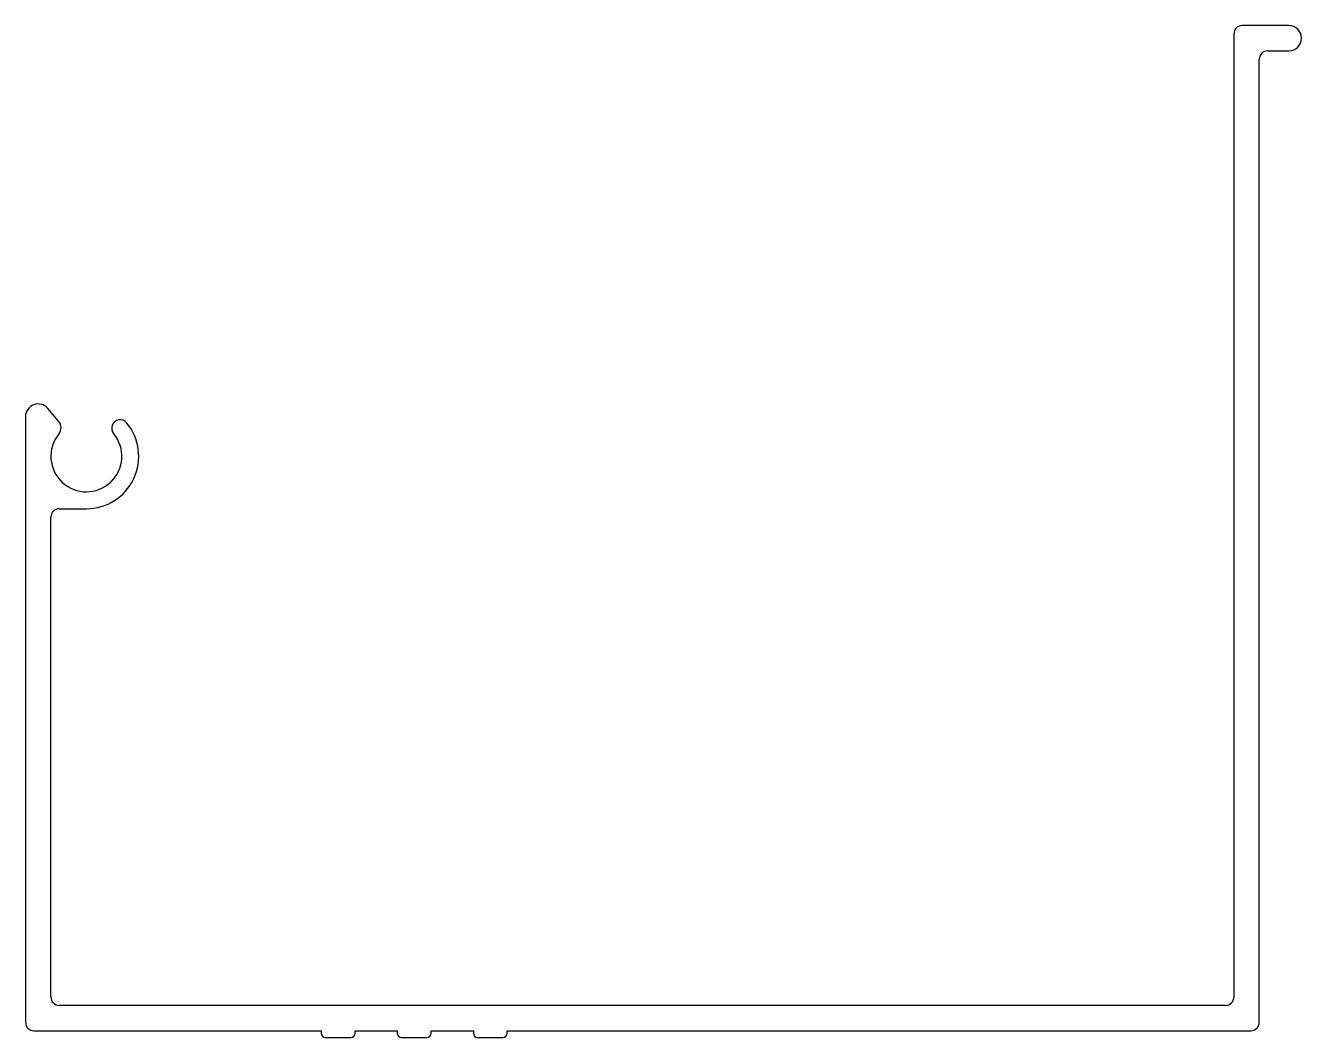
# Model space of a CAD drawing. Extents: x 1040.9 to 1116.4, y 812.7 to 872.6.
import ezdxf

# ---------------------------------------------------------------- set-up
doc = ezdxf.new("R2010")
doc.units = 0
doc.layers.get('0').update_dxf_attribs({"linetype": 'CONTINUOUS'})

msp = doc.modelspace()

# ---------------------------------------------------------------- linework, layer by layer
for p, q in [((1112.404, 872.145), (1112.404, 815.145)), ((1115.654, 872.645), (1112.904, 872.645)), ((1113.904, 813.645), (1113.904, 870.645)), ((1114.404, 871.145), (1115.654, 871.145)), ((1040.904, 849.495), (1040.904, 813.645)), ((1042.862, 849.23), (1042.226, 849.98)), ((1042.404, 815.145), (1042.404, 843.545)), ((1042.904, 844.045), (1044.504, 844.045)), ((1111.904, 814.645), (1042.904, 814.645)), ((1041.404, 813.145), (1058.404, 813.145)), ((1058.404, 813.145), (1058.404, 812.995)), ((1060.404, 813.145), (1062.904, 813.145)), ((1060.404, 812.995), (1060.404, 813.145)), ((1062.904, 813.145), (1062.904, 812.995)), ((1064.904, 813.145), (1067.404, 813.145)), ((1064.904, 812.995), (1064.904, 813.145)), ((1067.404, 813.145), (1067.404, 812.995)), ((1069.404, 813.145), (1113.404, 813.145)), ((1069.404, 812.995), (1069.404, 813.145)), ((1058.654, 812.745), (1060.154, 812.745)), ((1063.154, 812.745), (1064.654, 812.745)), ((1067.654, 812.745), (1069.154, 812.745))]:
    msp.add_line(p, q)
for centre, radius, start, end in [((1112.904, 872.145), 0.5, 90, 180), ((1115.654, 871.895), 0.75, 270, 90), ((1114.404, 870.645), 0.5, 90, 180), ((1041.654, 849.495), 0.75, 40.28158, 180), ((1042.404, 848.842), 0.6, 321.05756, 40.28158), ((1044.504, 847.145), 3.1, 270, 39.71655), ((1046.504, 848.807), 0.5, 39.71655, 219.71655), ((1044.504, 847.145), 2.1, 141.05756, 39.71655), ((1042.904, 843.545), 0.5, 90, 180), ((1042.904, 815.145), 0.5, 180, 270), ((1111.904, 815.145), 0.5, 270, 360), ((1041.404, 813.645), 0.5, 180, 270), ((1113.404, 813.645), 0.5, 270, 0), ((1058.654, 812.995), 0.25, 180, 270), ((1060.154, 812.995), 0.25, 270, 0), ((1063.154, 812.995), 0.25, 180, 270), ((1064.654, 812.995), 0.25, 270, 0), ((1067.654, 812.995), 0.25, 180, 270), ((1069.154, 812.995), 0.25, 270, 0)]:
    msp.add_arc(centre, radius, start, end)

doc.saveas('drawing.dxf')
